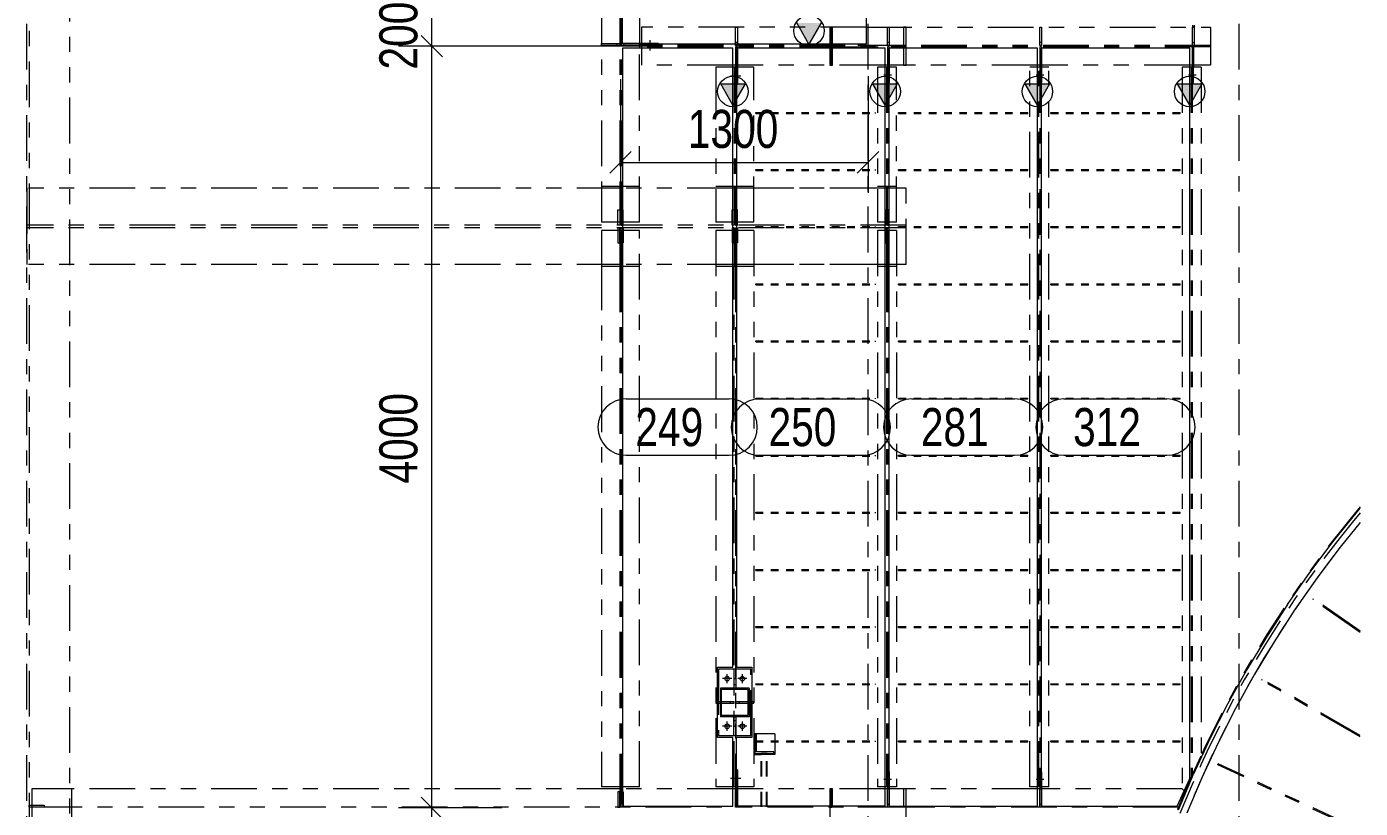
# Model space of a CAD drawing. Header units: millimetres. Extents: x 6786 to 7380, y -302 to 118.
# Drawn here: x 7143.4 to 7231, y -48.6 to 2.8 of the extents above; entities that cross this region are included whole.
import ezdxf

# ---------------------------------------------------------------- set-up
doc = ezdxf.new("R2010")
doc.units = ezdxf.units.MM
for name, pattern in [('XKITLINE00', [0]), ('XKITLINE02', [4, 2, -2]), ('XKITLINE03', [6, 3, -1, 1, -1]), ('XKITLINE04', [3, 0.5, -0.5, 0.5, -0.5, 0.5, -0.5]), ('XKITLINE05', [8, 3, -1, 1, -1, 1, -1])]:
    doc.linetypes.add(name, pattern=pattern)
for name, color, linetype, lineweight in [('Bolt', 7, 'Continuous', 0), ('Part', 2, 'Continuous', 0), ('PartMark', 3, 'Continuous', 0), ('S-GRID', 1, 'Continuous', 0), ('Z-DIMENSIONS', 1, 'Continuous', 0)]:
    doc.layers.add(name, color=color, linetype=linetype, lineweight=lineweight)
doc.styles.add('Arial', font='arial.ttf')

msp = doc.modelspace()

# ---------------------------------------------------------------- hatches: boundary and pattern name
at = {"layer": 'Part'}
for points in [[(7193.959, 2.995), (7195.559, 2.995), (7194.759, 1.595)], [(7188.959, -1.005), (7190.559, -1.005), (7189.759, -2.405)], [(7198.959, -1.005), (7200.559, -1.005), (7199.759, -2.405)], [(7208.959, -1.005), (7210.559, -1.005), (7209.759, -2.405)], [(7218.959, -1.005), (7220.559, -1.005), (7219.759, -2.405)]]:
    msp.add_hatch(color=7, dxfattribs=at).paths.add_polyline_path(points, flags=17)

# ---------------------------------------------------------------- linework, layer by layer
at = {"layer": 'Bolt', "color": 6, "linetype": 'XKITLINE02', "lineweight": 0}
for p, q in [((7184.321, 1.189), (7184.321, 1.876)), ((7184.321, 1.189), (7184.321, 1.876)), ((7184.321, 1.189), (7184.321, 1.876)), ((7184.321, 1.189), (7184.321, 1.876)), ((7189.602, -0.467), (7190.29, -0.467)), ((7189.602, -0.467), (7190.29, -0.467)), ((7189.602, -0.467), (7190.29, -0.467)), ((7189.602, -0.467), (7190.29, -0.467)), ((7199.684, -0.405), (7200.184, -0.405)), ((7199.684, -0.405), (7200.184, -0.405)), ((7209.684, -0.405), (7210.184, -0.405)), ((7209.684, -0.405), (7210.184, -0.405)), ((7219.684, -0.405), (7220.184, -0.405)), ((7219.684, -0.405), (7220.184, -0.405)), ((7190.29, -46.592), (7189.602, -46.592)), ((7190.29, -46.592), (7189.602, -46.592)), ((7190.29, -46.592), (7189.602, -46.592)), ((7190.29, -46.592), (7189.602, -46.592)), ((7200.184, -46.655), (7199.684, -46.655)), ((7200.184, -46.655), (7199.684, -46.655)), ((7210.184, -46.655), (7209.684, -46.655)), ((7210.184, -46.655), (7209.684, -46.655))]:
    msp.add_line(p, q, dxfattribs=at)
at = {"layer": 'Bolt', "color": 6, "linetype": 'XKITLINE00', "lineweight": 0}
for p, q in [((7189.684, -40.042), (7189.084, -40.042)), ((7189.384, -40.342), (7189.384, -39.742)), ((7190.684, -40.042), (7190.084, -40.042)), ((7190.384, -40.342), (7190.384, -39.742)), ((7189.384, -43.467), (7189.384, -42.867)), ((7190.384, -43.467), (7190.384, -42.867)), ((7189.684, -43.167), (7189.084, -43.167)), ((7190.684, -43.167), (7190.084, -43.167))]:
    msp.add_line(p, q, dxfattribs=at)
for centre in [(7189.384, -40.042), (7190.384, -40.042), (7189.384, -43.167), (7190.384, -43.167)]:
    msp.add_circle(centre, 0.15, dxfattribs=at)
at = {"layer": 'Part', "color": 6, "linetype": 'XKITLINE05', "lineweight": 0}
for p, q in [((7143.54, 24.47), (7143.54, -176.53)), ((7146.196, 14.095), (7146.196, -166.155)), ((7181.134, 12.595), (7181.134, -7.855)), ((7182.334, 12.595), (7182.334, -7.73)), ((7182.434, 12.595), (7182.434, -7.73)), ((7183.634, 12.595), (7183.634, 1.595)), ((7183.759, 2.72), (7183.759, 1.52)), ((7198.509, 2.72), (7183.759, 2.72)), ((7189.934, 1.52), (7189.934, 2.72)), ((7189.934, 2.72), (7190.059, 2.72)), ((7190.059, 2.72), (7190.059, 1.52)), ((7196.296, 2.72), (7196.134, 2.72)), ((7196.134, 2.72), (7196.134, 0.22)), ((7196.165, 2.72), (7196.165, 1.52)), ((7196.265, 2.72), (7196.165, 2.72)), ((7196.265, 1.52), (7196.265, 2.72)), ((7196.296, 1.52), (7196.296, 2.72)), ((7198.509, 2.72), (7221.134, 2.72)), ((7199.918, 1.52), (7199.918, 2.72)), ((7199.918, 2.72), (7200.018, 2.72)), ((7200.018, 2.72), (7200.018, 1.52)), ((7201.134, 2.72), (7200.971, 2.72)), ((7200.971, 2.72), (7200.971, 1.52)), ((7201.134, 0.22), (7201.134, 2.72)), ((7209.918, 1.52), (7209.918, 2.72)), ((7209.918, 2.72), (7210.018, 2.72)), ((7210.018, 2.72), (7210.018, 1.52)), ((7219.934, 2.845), (7219.934, 2.723)), ((7219.934, 2.723), (7219.934, 2.72)), ((7219.934, 2.72), (7219.934, 2.723)), ((7219.934, 2.72), (7220.059, 2.72)), ((7220.059, 2.72), (7219.934, 2.72)), ((7220.059, 2.72), (7219.934, 2.72)), ((7219.934, 2.72), (7220.059, 2.72)), ((7219.934, 1.52), (7219.934, 2.72)), ((7220.059, 2.845), (7220.059, 2.72)), ((7220.059, 2.72), (7220.059, 1.52)), ((7221.134, 2.72), (7221.134, 0.22)), ((7196.265, 1.77), (7196.165, 1.77)), ((7181.134, 1.645), (7182.334, 1.645)), ((7181.134, 1.52), (7181.134, 1.645)), ((7182.334, 1.52), (7181.134, 1.52)), ((7182.146, 1.645), (7182.146, 1.52)), ((7182.334, 1.645), (7182.334, 1.52)), ((7182.434, 1.645), (7182.434, 1.52)), ((7184.884, 1.645), (7182.434, 1.645)), ((7182.434, 1.52), (7183.634, 1.52)), ((7182.621, 1.52), (7182.621, 1.645)), ((7182.621, 1.52), (7182.621, 1.645)), ((7183.634, 1.645), (7183.634, 1.52)), ((7183.634, 1.52), (7183.634, 1.645)), ((7183.634, 1.645), (7183.634, 1.52)), ((7183.634, 1.52), (7183.634, 1.645)), ((7183.634, 1.595), (7183.634, 1.345)), ((7183.759, 1.52), (7183.634, 1.52)), ((7183.634, -10.08), (7183.634, 1.345)), ((7183.696, 1.645), (7183.696, 1.52)), ((7183.696, 1.52), (7183.696, 1.595)), ((7183.759, 1.595), (7183.759, 1.345)), ((7221.134, 1.52), (7183.759, 1.52)), ((7184.884, 1.52), (7183.759, 1.52)), ((7221.134, 1.42), (7183.759, 1.42)), ((7183.759, 1.345), (7183.759, 0.22)), ((7184.884, 1.645), (7184.884, 1.52)), ((7184.884, 1.52), (7184.884, 1.645)), ((7190.059, 1.708), (7189.934, 1.708)), ((7190.059, 1.52), (7189.934, 1.52)), ((7189.934, 1.42), (7189.934, 0.22)), ((7190.059, 1.42), (7189.934, 1.42)), ((7189.934, 1.233), (7190.059, 1.233)), ((7189.934, 1.233), (7190.059, 1.233)), ((7190.059, 1.42), (7190.059, -1.03)), ((7196.165, 1.52), (7196.265, 1.52)), ((7196.165, 1.42), (7196.165, 0.22)), ((7196.265, 1.42), (7196.165, 1.42)), ((7196.265, 1.17), (7196.165, 1.17)), ((7196.265, 0.22), (7196.265, 1.42)), ((7200.971, 1.52), (7196.296, 1.52)), ((7196.296, 0.22), (7196.296, 1.42)), ((7196.296, 1.42), (7200.971, 1.42)), ((7200.018, 1.708), (7199.918, 1.708)), ((7200.018, 1.52), (7199.918, 1.52)), ((7199.918, 1.42), (7199.918, 0.22)), ((7200.018, 1.42), (7199.918, 1.42)), ((7199.918, 1.233), (7200.018, 1.233)), ((7199.918, 1.233), (7200.018, 1.233)), ((7200.018, 1.42), (7200.018, -0.905)), ((7200.971, 1.42), (7200.971, 0.22)), ((7210.018, 1.708), (7209.918, 1.708)), ((7210.018, 1.52), (7209.918, 1.52)), ((7209.918, 1.42), (7209.918, 0.22)), ((7210.018, 1.42), (7209.918, 1.42)), ((7209.918, 1.233), (7210.018, 1.233)), ((7209.918, 1.233), (7210.018, 1.233)), ((7210.018, 1.42), (7210.018, -0.905)), ((7219.918, 1.42), (7219.918, 0.22)), ((7220.018, 1.42), (7219.918, 1.42)), ((7219.918, 1.233), (7220.018, 1.233)), ((7219.918, 1.233), (7220.018, 1.233)), ((7219.934, 1.708), (7220.059, 1.708)), ((7219.934, 1.708), (7220.059, 1.708)), ((7220.059, 1.52), (7219.934, 1.52)), ((7220.018, 1.42), (7220.018, 0.22)), ((7189.759, 0.22), (7183.759, 0.22)), ((7188.634, 0.095), (7188.634, -10.08)), ((7189.759, 0.095), (7188.634, 0.095)), ((7190.009, 0.22), (7189.759, 0.22)), ((7190.009, 0.095), (7189.759, 0.095)), ((7189.834, 0.095), (7189.834, -7.73)), ((7189.934, 0.22), (7189.934, 0.095)), ((7190.059, 0.22), (7189.934, 0.22)), ((7189.934, 0.22), (7190.059, 0.22)), ((7190.059, 0.22), (7189.934, 0.22)), ((7189.934, 0.22), (7190.059, 0.22)), ((7190.009, 0.158), (7189.934, 0.158)), ((7189.934, 0.095), (7189.934, -1.03)), ((7189.934, 0.095), (7189.934, -7.73)), ((7199.759, 0.22), (7190.009, 0.22)), ((7190.059, 0.158), (7190.009, 0.158)), ((7191.134, 0.095), (7190.009, 0.095)), ((7191.134, -10.08), (7191.134, 0.095)), ((7196.134, 0.22), (7196.296, 0.22)), ((7196.165, 0.22), (7196.265, 0.22)), ((7199.259, 0.095), (7199.259, -10.08)), ((7199.759, 0.095), (7199.259, 0.095)), ((7200.009, 0.22), (7199.759, 0.22)), ((7200.009, 0.095), (7199.759, 0.095)), ((7199.849, 0.095), (7199.849, -7.73)), ((7199.918, 0.22), (7199.918, 0.095)), ((7200.018, 0.22), (7199.918, 0.22)), ((7200.018, 0.22), (7199.918, 0.22)), ((7200.009, 0.158), (7199.918, 0.158)), ((7199.918, 0.095), (7199.918, -7.73)), ((7200.509, 0.095), (7199.918, 0.095)), ((7199.918, 0.095), (7199.918, -0.905)), ((7209.759, 0.22), (7200.009, 0.22)), ((7200.018, 0.158), (7200.009, 0.158)), ((7200.509, -10.08), (7200.509, 0.095)), ((7200.971, 0.22), (7201.134, 0.22)), ((7209.259, -47.155), (7209.259, 0.095)), ((7209.759, 0.095), (7209.259, 0.095)), ((7210.009, 0.22), (7209.759, 0.22)), ((7210.009, 0.095), (7209.759, 0.095)), ((7209.849, -47.155), (7209.849, 0.095)), ((7209.918, 0.22), (7209.918, 0.095)), ((7210.018, 0.22), (7209.918, 0.22)), ((7210.018, 0.22), (7209.918, 0.22)), ((7210.009, 0.158), (7209.918, 0.158)), ((7209.918, 0.095), (7209.918, -47.155)), ((7209.918, 0.095), (7209.918, -0.905)), ((7219.759, 0.22), (7210.009, 0.22)), ((7210.018, 0.158), (7210.009, 0.158)), ((7210.509, 0.095), (7210.009, 0.095)), ((7210.509, -47.155), (7210.509, 0.095)), ((7219.259, 0.095), (7219.259, -47.28)), ((7219.759, 0.095), (7219.259, 0.095)), ((7221.134, 0.22), (7219.759, 0.22)), ((7220.509, 0.095), (7219.759, 0.095)), ((7219.849, 0.095), (7219.849, -46.53)), ((7219.918, 0.22), (7219.918, 0.095)), ((7220.018, 0.22), (7219.918, 0.22)), ((7220.018, 0.22), (7219.918, 0.22)), ((7219.918, 0.158), (7220.018, 0.158)), ((7219.918, 0.158), (7220.018, 0.158)), ((7219.918, 0.095), (7219.918, -46.373)), ((7219.918, 0.095), (7219.918, -0.905)), ((7220.018, 0.22), (7220.018, 0.217)), ((7220.018, 0.22), (7220.018, 0.177)), ((7220.018, 0.217), (7220.018, 0.208)), ((7220.018, 0.208), (7220.018, 0.177)), ((7220.018, 0.177), (7220.018, 0.095)), ((7220.018, -0.905), (7220.018, 0.095)), ((7220.509, 0.095), (7220.509, -45.101)), ((7190.059, -1.03), (7189.934, -1.03)), ((7189.934, -1.03), (7190.059, -1.03)), ((7200.018, -0.905), (7199.918, -0.905)), ((7199.918, -0.905), (7200.018, -0.905)), ((7210.018, -0.905), (7209.918, -0.905)), ((7209.918, -0.905), (7210.018, -0.905)), ((7219.918, -0.905), (7220.018, -0.905)), ((7219.918, -0.905), (7220.018, -0.905)), ((7143.384, -7.855), (7143.384, -12.855)), ((7182.509, -7.855), (7143.384, -7.855)), ((7182.509, -7.73), (7181.134, -7.73)), ((7181.134, -7.855), (7181.134, -10.08)), ((7182.334, -7.73), (7182.334, -7.855)), ((7183.634, -7.73), (7182.334, -7.73)), ((7182.334, -7.855), (7182.334, -10.08)), ((7182.434, -7.73), (7182.434, -7.855)), ((7182.434, -7.855), (7182.434, -10.08)), ((7189.759, -7.855), (7182.509, -7.855)), ((7189.759, -7.73), (7188.634, -7.73)), ((7190.009, -7.73), (7189.759, -7.73)), ((7190.009, -7.855), (7189.759, -7.855)), ((7189.834, -7.73), (7189.834, -7.855)), ((7189.834, -7.855), (7189.834, -10.08)), ((7189.934, -7.73), (7189.934, -7.855)), ((7189.934, -7.855), (7189.934, -10.08)), ((7191.134, -7.73), (7190.009, -7.73)), ((7201.137, -7.855), (7190.009, -7.855)), ((7199.759, -7.855), (7190.009, -7.855)), ((7199.759, -7.73), (7199.259, -7.73)), ((7200.009, -7.73), (7199.759, -7.73)), ((7200.009, -7.855), (7199.759, -7.855)), ((7199.849, -7.73), (7199.849, -7.855)), ((7199.849, -7.855), (7199.849, -10.08)), ((7199.918, -7.73), (7199.918, -7.855)), ((7199.918, -10.08), (7199.918, -7.855)), ((7200.509, -7.73), (7200.009, -7.73)), ((7201.137, -12.855), (7201.137, -7.855)), ((7182.209, -10.267), (7182.209, -9.267)), ((7182.209, -9.267), (7182.334, -9.267)), ((7182.334, -9.267), (7182.334, -10.267)), ((7182.559, -9.267), (7182.434, -9.267)), ((7182.434, -9.267), (7182.434, -10.267)), ((7182.559, -10.267), (7182.559, -9.267)), ((7189.709, -10.267), (7189.709, -9.267)), ((7189.709, -9.267), (7189.834, -9.267)), ((7189.834, -9.267), (7189.834, -10.267)), ((7190.059, -9.267), (7189.934, -9.267)), ((7189.934, -9.267), (7189.934, -10.267)), ((7190.059, -10.267), (7190.059, -9.267)), ((7199.774, -10.267), (7199.774, -9.267)), ((7199.774, -9.267), (7199.849, -9.267)), ((7199.849, -9.267), (7199.849, -10.267)), ((7199.993, -9.267), (7199.918, -9.267)), ((7199.918, -9.267), (7199.918, -10.267)), ((7199.993, -10.267), (7199.993, -9.267)), ((7201.137, -10.267), (7143.384, -10.267)), ((7143.384, -10.442), (7143.384, -10.267)), ((7201.137, -10.442), (7143.384, -10.442)), ((7183.634, -10.08), (7181.134, -10.08)), ((7182.334, -10.267), (7182.209, -10.267)), ((7182.334, -10.442), (7182.209, -10.442)), ((7182.209, -10.442), (7182.209, -11.442)), ((7182.334, -11.442), (7182.334, -10.442)), ((7182.434, -10.267), (7182.559, -10.267)), ((7182.434, -10.442), (7182.559, -10.442)), ((7182.434, -11.442), (7182.434, -10.442)), ((7182.559, -10.442), (7182.559, -11.442)), ((7191.134, -10.08), (7188.634, -10.08)), ((7189.834, -10.267), (7189.709, -10.267)), ((7189.834, -10.442), (7189.709, -10.442)), ((7189.709, -10.442), (7189.709, -11.442)), ((7189.834, -11.442), (7189.834, -10.442)), ((7189.934, -10.267), (7190.059, -10.267)), ((7189.934, -10.442), (7190.059, -10.442)), ((7189.934, -11.442), (7189.934, -10.442)), ((7190.059, -10.442), (7190.059, -11.442)), ((7200.509, -10.08), (7199.259, -10.08)), ((7199.849, -10.267), (7199.774, -10.267)), ((7199.849, -10.442), (7199.774, -10.442)), ((7199.774, -10.442), (7199.774, -11.442)), ((7199.849, -11.442), (7199.849, -10.442)), ((7199.918, -10.267), (7199.993, -10.267)), ((7199.918, -10.442), (7199.993, -10.442)), ((7199.918, -11.442), (7199.918, -10.442)), ((7199.993, -10.442), (7199.993, -11.442)), ((7201.137, -10.442), (7201.137, -10.267)), ((7183.634, -10.63), (7181.134, -10.63)), ((7181.134, -10.63), (7181.134, -12.855)), ((7182.334, -10.63), (7182.334, -12.855)), ((7182.434, -10.63), (7182.434, -12.855)), ((7183.634, -47.155), (7183.634, -10.63)), ((7191.134, -10.63), (7188.634, -10.63)), ((7188.634, -10.63), (7188.634, -47.155)), ((7189.834, -10.63), (7189.834, -12.855)), ((7189.934, -10.63), (7189.934, -12.855)), ((7191.134, -10.63), (7191.134, -47.155)), ((7200.509, -10.63), (7199.259, -10.63)), ((7199.259, -10.63), (7199.259, -47.155)), ((7199.849, -10.63), (7199.849, -12.855)), ((7199.918, -10.63), (7199.918, -12.855)), ((7200.509, -10.63), (7200.509, -47.155)), ((7182.209, -11.442), (7182.334, -11.442)), ((7182.559, -11.442), (7182.434, -11.442)), ((7189.709, -11.442), (7189.834, -11.442)), ((7190.059, -11.442), (7189.934, -11.442)), ((7199.774, -11.442), (7199.849, -11.442)), ((7199.993, -11.442), (7199.918, -11.442)), ((7182.509, -12.855), (7143.384, -12.855)), ((7181.134, -12.855), (7181.134, -47.155)), ((7182.509, -12.98), (7181.134, -12.98)), ((7182.334, -12.855), (7182.334, -12.98)), ((7183.634, -12.98), (7182.334, -12.98)), ((7182.334, -12.98), (7182.334, -47.155)), ((7182.434, -12.855), (7182.434, -12.98)), ((7182.434, -12.98), (7182.434, -47.155)), ((7189.759, -12.855), (7182.509, -12.855)), ((7189.759, -12.98), (7188.634, -12.98)), ((7190.009, -12.855), (7189.759, -12.855)), ((7190.009, -12.98), (7189.759, -12.98)), ((7189.834, -12.855), (7189.834, -12.98)), ((7189.834, -47.155), (7189.834, -12.98)), ((7189.934, -12.855), (7189.934, -12.98)), ((7189.934, -12.98), (7189.934, -47.155)), ((7201.137, -12.855), (7190.009, -12.855)), ((7199.759, -12.855), (7190.009, -12.855)), ((7191.134, -12.98), (7190.009, -12.98)), ((7199.759, -12.98), (7199.259, -12.98)), ((7200.009, -12.855), (7199.759, -12.855)), ((7200.009, -12.98), (7199.759, -12.98)), ((7199.849, -12.855), (7199.849, -12.98)), ((7199.849, -12.98), (7199.849, -47.155)), ((7199.918, -12.855), (7199.918, -12.98)), ((7199.918, -12.98), (7199.918, -47.155)), ((7200.509, -12.98), (7200.009, -12.98)), ((7230.965, -28.769), (7230.742, -29.026)), ((7230.788, -29.065), (7230.965, -28.861)), ((7229.183, -31.047), (7230.788, -29.065)), ((7230.965, -29.161), (7230.432, -29.791)), ((7230.965, -29.783), (7229.648, -31.41)), ((7230.965, -29.783), (7229.648, -31.41)), ((7227.648, -33.083), (7229.183, -31.047)), ((7229.648, -31.41), (7228.125, -33.43)), ((7226.185, -35.172), (7227.648, -33.083)), ((7228.125, -33.43), (7226.674, -35.502)), ((7227.857, -34.849), (7227.9, -34.787)), ((7230.965, -37.019), (7227.857, -34.849)), ((7230.965, -36.927), (7227.9, -34.787)), ((7226.185, -35.172), (7224.796, -37.311)), ((7226.674, -35.502), (7225.296, -37.624)), ((7224.796, -37.311), (7223.483, -39.497)), ((7225.296, -37.624), (7223.994, -39.792)), ((7188.821, -39.417), (7188.821, -43.792)), ((7189.821, -39.417), (7188.821, -39.417)), ((7189.821, -39.417), (7189.821, -40.667)), ((7189.946, -39.417), (7189.821, -39.417)), ((7189.946, -39.417), (7189.821, -39.417)), ((7189.821, -40.042), (7189.946, -40.042)), ((7189.946, -39.417), (7189.946, -40.667)), ((7190.946, -39.417), (7189.946, -39.417)), ((7190.946, -43.792), (7190.946, -39.417)), ((7223.483, -39.497), (7222.246, -41.728)), ((7223.994, -39.792), (7222.767, -42.005)), ((7224.492, -40.139), (7224.529, -40.074)), ((7230.965, -43.865), (7224.492, -40.139)), ((7230.965, -43.778), (7224.529, -40.074)), ((7190.821, -40.667), (7188.946, -40.667)), ((7188.946, -40.667), (7188.946, -42.542)), ((7189.021, -42.467), (7189.021, -40.742)), ((7189.021, -40.742), (7190.746, -40.742)), ((7189.821, -40.417), (7189.946, -40.417)), ((7189.946, -40.667), (7189.821, -40.667)), ((7190.746, -40.742), (7190.746, -42.467)), ((7190.821, -40.667), (7190.821, -42.542)), ((7189.834, -41.555), (7188.634, -41.555)), ((7188.634, -41.555), (7188.634, -41.655)), ((7188.634, -41.655), (7189.834, -41.655)), ((7189.584, -41.555), (7189.584, -41.655)), ((7189.834, -41.655), (7189.834, -41.555)), ((7191.134, -41.555), (7189.934, -41.555)), ((7189.934, -41.555), (7189.934, -41.655)), ((7189.934, -41.655), (7191.134, -41.655)), ((7190.184, -41.555), (7190.184, -41.655)), ((7191.134, -41.655), (7191.134, -41.555)), ((7222.246, -41.728), (7221.088, -44)), ((7222.767, -42.005), (7221.619, -44.259)), ((7190.821, -42.542), (7188.946, -42.542)), ((7190.746, -42.467), (7189.021, -42.467)), ((7189.821, -43.792), (7189.821, -42.542)), ((7189.821, -42.542), (7189.946, -42.542)), ((7189.821, -42.792), (7189.946, -42.792)), ((7189.946, -42.542), (7189.946, -43.792)), ((7189.821, -43.167), (7189.946, -43.167)), ((7192.509, -43.655), (7191.134, -43.655)), ((7191.134, -43.655), (7191.134, -45.03)), ((7191.321, -43.717), (7191.196, -43.717)), ((7191.196, -43.717), (7191.196, -44.967)), ((7191.321, -44.842), (7191.321, -43.717)), ((7192.509, -43.655), (7192.509, -45.03)), ((7189.821, -43.792), (7188.821, -43.792)), ((7189.946, -43.792), (7189.821, -43.792)), ((7189.946, -43.792), (7189.821, -43.792)), ((7190.946, -43.792), (7189.946, -43.792)), ((7221.088, -44), (7220.011, -46.312)), ((7221.619, -44.259), (7220.549, -46.552)), ((7191.134, -45.03), (7191.621, -45.03)), ((7191.196, -44.967), (7192.446, -44.967)), ((7192.446, -44.842), (7191.321, -44.842)), ((7191.621, -52.467), (7191.621, -44.967)), ((7192.021, -44.967), (7191.621, -44.967)), ((7191.621, -52.467), (7191.621, -44.967)), ((7192.021, -44.967), (7191.621, -44.967)), ((7192.021, -45.03), (7191.621, -45.03)), ((7191.671, -52.467), (7191.671, -44.967)), ((7191.671, -52.467), (7191.671, -44.967)), ((7191.971, -52.467), (7191.971, -44.967)), ((7191.971, -52.467), (7191.971, -44.967)), ((7192.021, -52.467), (7192.021, -44.967)), ((7192.021, -52.467), (7192.021, -44.967)), ((7192.509, -45.03), (7192.021, -45.03)), ((7192.446, -44.967), (7192.446, -44.842)), ((7219.956, -46.287), (7220.509, -45.101)), ((7190.059, -46.03), (7189.934, -46.03)), ((7189.934, -46.03), (7189.934, -47.155)), ((7189.934, -46.03), (7190.059, -46.03)), ((7190.059, -46.03), (7190.059, -48.48)), ((7200.018, -46.155), (7199.918, -46.155)), ((7199.918, -46.155), (7199.918, -47.155)), ((7199.918, -46.155), (7200.018, -46.155)), ((7200.018, -46.155), (7200.018, -48.48)), ((7210.018, -46.155), (7209.918, -46.155)), ((7209.918, -46.155), (7209.918, -47.155)), ((7209.918, -46.155), (7210.018, -46.155)), ((7210.018, -46.155), (7210.018, -48.48)), ((7219.014, -48.659), (7220.011, -46.312)), ((7219.445, -47.451), (7219.956, -46.287)), ((7221.6, -45.703), (7221.632, -45.635)), ((7230.561, -49.866), (7221.6, -45.703)), ((7230.592, -49.798), (7221.632, -45.635)), ((7143.727, -47.28), (7143.727, -49.78)), ((7146.196, -47.28), (7143.727, -47.28)), ((7182.509, -47.28), (7146.196, -47.28)), ((7146.321, -47.28), (7146.321, -49.78)), ((7182.509, -47.155), (7181.134, -47.155)), ((7182.334, -47.155), (7182.334, -47.28)), ((7182.334, -47.28), (7182.334, -48.292)), ((7182.434, -47.155), (7182.434, -47.28)), ((7182.434, -47.28), (7182.434, -48.292)), ((7183.634, -47.155), (7182.509, -47.155)), ((7189.759, -47.28), (7182.509, -47.28)), ((7189.759, -47.155), (7188.634, -47.155)), ((7190.009, -47.155), (7189.759, -47.155)), ((7190.009, -47.28), (7189.759, -47.28)), ((7189.934, -47.155), (7189.934, -47.277)), ((7189.934, -47.217), (7190.009, -47.217)), ((7190.059, -47.217), (7189.934, -47.217)), ((7189.934, -47.277), (7189.934, -47.28)), ((7189.934, -47.28), (7189.934, -47.277)), ((7189.934, -47.28), (7190.059, -47.28)), ((7190.059, -47.28), (7189.934, -47.28)), ((7190.059, -47.28), (7189.934, -47.28)), ((7189.934, -47.28), (7190.059, -47.28)), ((7189.934, -48.48), (7189.934, -47.28)), ((7191.134, -47.155), (7190.009, -47.155)), ((7199.759, -47.28), (7190.009, -47.28)), ((7196.296, -47.28), (7196.134, -47.28)), ((7196.134, -47.28), (7196.134, -49.78)), ((7196.165, -47.28), (7196.165, -48.48)), ((7196.265, -47.28), (7196.165, -47.28)), ((7196.265, -48.48), (7196.265, -47.28)), ((7196.296, -48.48), (7196.296, -47.28)), ((7199.759, -47.155), (7199.259, -47.155)), ((7200.009, -47.155), (7199.759, -47.155)), ((7200.009, -47.28), (7199.759, -47.28)), ((7199.918, -47.155), (7199.918, -47.277)), ((7199.918, -47.217), (7200.009, -47.217)), ((7200.018, -47.217), (7199.918, -47.217)), ((7199.918, -47.277), (7199.918, -47.28)), ((7199.918, -47.28), (7199.918, -47.277)), ((7199.918, -47.28), (7200.018, -47.28)), ((7200.018, -47.28), (7199.918, -47.28)), ((7199.918, -48.48), (7199.918, -47.28)), ((7200.509, -47.155), (7200.009, -47.155)), ((7209.759, -47.28), (7200.009, -47.28)), ((7201.134, -47.28), (7200.971, -47.28)), ((7200.971, -47.28), (7200.971, -48.48)), ((7201.134, -49.78), (7201.134, -47.28)), ((7209.759, -47.155), (7209.259, -47.155)), ((7210.009, -47.155), (7209.759, -47.155)), ((7210.009, -47.28), (7209.759, -47.28)), ((7209.918, -47.155), (7209.918, -47.277)), ((7209.918, -47.217), (7210.009, -47.217)), ((7210.018, -47.217), (7209.918, -47.217)), ((7209.918, -47.277), (7209.918, -47.28)), ((7209.918, -47.28), (7209.918, -47.277)), ((7209.918, -47.28), (7210.018, -47.28)), ((7210.018, -47.28), (7209.918, -47.28)), ((7209.918, -48.48), (7209.918, -47.28)), ((7210.509, -47.155), (7210.009, -47.155)), ((7219.259, -47.28), (7210.009, -47.28)), ((7219.981, -46.849), (7219.12, -48.906)), ((7219.394, -47.404), (7219.259, -47.28)), ((7219.394, -47.404), (7219.259, -47.28)), ((7220.549, -46.552), (7219.561, -48.88)), ((7182.334, -47.48), (7182.209, -47.48)), ((7182.209, -47.48), (7182.209, -48.48)), ((7182.334, -48.48), (7182.334, -47.48)), ((7182.434, -48.48), (7182.434, -47.48)), ((7182.434, -47.48), (7182.559, -47.48)), ((7182.559, -47.48), (7182.559, -48.48)), ((7219.445, -47.451), (7218.959, -48.655)), ((7219.445, -47.451), (7219.394, -47.404)), ((7219.394, -47.404), (7219.445, -47.451)), ((7143.54, -48.48), (7143.54, -48.355)), ((7143.54, -48.355), (7144.54, -48.355)), ((7144.54, -48.48), (7143.54, -48.48)), ((7146.196, -48.48), (7143.727, -48.48)), ((7144.54, -48.355), (7144.54, -48.48)), ((7146.321, -48.48), (7146.196, -48.48)), ((7219.03, -48.48), (7146.321, -48.48)), ((7182.209, -48.48), (7182.334, -48.48)), ((7182.434, -48.292), (7182.334, -48.292)), ((7182.559, -48.48), (7182.434, -48.48)), ((7189.934, -48.292), (7190.059, -48.292)), ((7189.934, -48.292), (7190.059, -48.292)), ((7190.059, -48.48), (7189.934, -48.48)), ((7196.265, -48.23), (7196.165, -48.23)), ((7196.165, -48.48), (7196.265, -48.48)), ((7200.971, -48.48), (7196.296, -48.48)), ((7199.918, -48.292), (7200.018, -48.292)), ((7199.918, -48.292), (7200.018, -48.292)), ((7200.018, -48.48), (7199.918, -48.48)), ((7209.918, -48.292), (7210.018, -48.292)), ((7209.918, -48.292), (7210.018, -48.292)), ((7210.018, -48.48), (7209.918, -48.48))]:
    msp.add_line(p, q, dxfattribs=at)
at = {"layer": 'Part', "color": 7, "linetype": 'XKITLINE00', "lineweight": 0}
for p, q in [((7182.509, 1.595), (7182.509, 13.845)), ((7198.509, 10.845), (7198.509, 1.595)), ((7194.759, 1.595), (7193.959, 2.995)), ((7195.559, 2.995), (7194.759, 1.595)), ((7198.509, 1.595), (7182.509, 1.595)), ((7189.759, 1.345), (7182.509, 1.345)), ((7182.509, 1.345), (7182.509, -48.405)), ((7189.759, -39.292), (7189.759, 1.345)), ((7199.759, 1.345), (7190.009, 1.345)), ((7190.009, 1.345), (7190.009, -39.292)), ((7199.759, -48.405), (7199.759, 1.345)), ((7200.009, 1.345), (7200.009, -48.405)), ((7209.759, 1.345), (7200.009, 1.345)), ((7209.759, -48.405), (7209.759, 1.345)), ((7219.759, 1.345), (7210.009, 1.345)), ((7210.009, 1.345), (7210.009, -48.405)), ((7219.759, -46.605), (7219.759, 1.345)), ((7189.759, -2.405), (7188.959, -1.005)), ((7188.959, -1.005), (7190.559, -1.005)), ((7190.559, -1.005), (7189.759, -2.405)), ((7199.759, -2.405), (7198.959, -1.005)), ((7198.959, -1.005), (7200.559, -1.005)), ((7200.559, -1.005), (7199.759, -2.405)), ((7209.759, -2.405), (7208.959, -1.005)), ((7208.959, -1.005), (7210.559, -1.005)), ((7210.559, -1.005), (7209.759, -2.405)), ((7219.759, -2.405), (7218.959, -1.005)), ((7218.959, -1.005), (7220.559, -1.005)), ((7220.559, -1.005), (7219.759, -2.405)), ((7188.759, -43.917), (7188.759, -39.292)), ((7188.759, -39.292), (7189.759, -39.292)), ((7190.009, -39.292), (7191.009, -39.292)), ((7191.009, -39.292), (7191.009, -43.917)), ((7189.759, -43.917), (7188.759, -43.917)), ((7189.759, -48.405), (7189.759, -43.917)), ((7191.009, -43.917), (7190.009, -43.917)), ((7190.009, -48.405), (7190.009, -43.917)), ((7218.936, -48.405), (7219.759, -46.605)), ((7182.509, -48.405), (7189.759, -48.405)), ((7191.621, -48.405), (7190.009, -48.405)), ((7199.759, -48.405), (7192.021, -48.405)), ((7200.009, -48.405), (7209.759, -48.405)), ((7210.009, -48.405), (7218.936, -48.405))]:
    msp.add_line(p, q, dxfattribs=at)
at = {"layer": 'Part', "color": 2, "linetype": 'XKITLINE04', "lineweight": 0}
for p, q in [((7191.259, -2.936), (7191.259, -2.874)), ((7191.259, -2.874), (7199.134, -2.874)), ((7191.259, -2.936), (7199.134, -2.936)), ((7199.134, -2.936), (7199.134, -2.874)), ((7200.634, -2.936), (7200.634, -2.874)), ((7200.634, -2.874), (7209.134, -2.874)), ((7200.634, -2.936), (7209.134, -2.936)), ((7209.134, -2.936), (7209.134, -2.874)), ((7210.634, -2.936), (7210.634, -2.874)), ((7210.634, -2.874), (7219.134, -2.874)), ((7210.634, -2.936), (7219.134, -2.936)), ((7219.134, -2.936), (7219.134, -2.874)), ((7191.259, -6.686), (7191.259, -6.624)), ((7191.259, -6.624), (7199.134, -6.624)), ((7191.259, -6.686), (7199.134, -6.686)), ((7199.134, -6.686), (7199.134, -6.624)), ((7200.634, -6.686), (7200.634, -6.624)), ((7200.634, -6.624), (7209.134, -6.624)), ((7200.634, -6.686), (7209.134, -6.686)), ((7209.134, -6.686), (7209.134, -6.624)), ((7210.634, -6.686), (7210.634, -6.624)), ((7210.634, -6.624), (7219.134, -6.624)), ((7210.634, -6.686), (7219.134, -6.686)), ((7219.134, -6.686), (7219.134, -6.624)), ((7191.259, -10.436), (7191.259, -10.374)), ((7191.259, -10.374), (7199.134, -10.374)), ((7191.259, -10.436), (7199.134, -10.436)), ((7199.134, -10.436), (7199.134, -10.374)), ((7200.634, -10.436), (7200.634, -10.374)), ((7200.634, -10.374), (7209.134, -10.374)), ((7200.634, -10.436), (7209.134, -10.436)), ((7209.134, -10.436), (7209.134, -10.374)), ((7210.634, -10.436), (7210.634, -10.374)), ((7210.634, -10.374), (7219.134, -10.374)), ((7210.634, -10.436), (7219.134, -10.436)), ((7219.134, -10.436), (7219.134, -10.374)), ((7191.259, -14.186), (7191.259, -14.124)), ((7191.259, -14.124), (7199.134, -14.124)), ((7191.259, -14.186), (7199.134, -14.186)), ((7199.134, -14.186), (7199.134, -14.124)), ((7200.634, -14.186), (7200.634, -14.124)), ((7200.634, -14.124), (7209.134, -14.124)), ((7200.634, -14.186), (7209.134, -14.186)), ((7209.134, -14.186), (7209.134, -14.124)), ((7210.634, -14.186), (7210.634, -14.124)), ((7210.634, -14.124), (7219.134, -14.124)), ((7210.634, -14.186), (7219.134, -14.186)), ((7219.134, -14.186), (7219.134, -14.124)), ((7191.259, -17.936), (7191.259, -17.874)), ((7191.259, -17.874), (7199.134, -17.874)), ((7191.259, -17.936), (7199.134, -17.936)), ((7199.134, -17.936), (7199.134, -17.874)), ((7200.634, -17.936), (7200.634, -17.874)), ((7200.634, -17.874), (7209.134, -17.874)), ((7200.634, -17.936), (7209.134, -17.936)), ((7209.134, -17.936), (7209.134, -17.874)), ((7210.634, -17.936), (7210.634, -17.874)), ((7210.634, -17.874), (7219.134, -17.874)), ((7210.634, -17.936), (7219.134, -17.936)), ((7219.134, -17.936), (7219.134, -17.874)), ((7191.259, -21.686), (7191.259, -21.624)), ((7191.259, -21.624), (7199.134, -21.624)), ((7191.259, -21.686), (7199.134, -21.686)), ((7199.134, -21.686), (7199.134, -21.624)), ((7200.634, -21.686), (7200.634, -21.624)), ((7200.634, -21.624), (7209.134, -21.624)), ((7200.634, -21.686), (7209.134, -21.686)), ((7209.134, -21.686), (7209.134, -21.624)), ((7210.634, -21.686), (7210.634, -21.624)), ((7210.634, -21.624), (7219.134, -21.624)), ((7210.634, -21.686), (7219.134, -21.686)), ((7219.134, -21.686), (7219.134, -21.624)), ((7191.259, -25.436), (7191.259, -25.374)), ((7191.259, -25.374), (7199.134, -25.374)), ((7199.134, -25.436), (7199.134, -25.374)), ((7200.634, -25.436), (7200.634, -25.374)), ((7200.634, -25.374), (7209.134, -25.374)), ((7209.134, -25.436), (7209.134, -25.374)), ((7210.634, -25.436), (7210.634, -25.374)), ((7210.634, -25.374), (7219.134, -25.374)), ((7219.134, -25.436), (7219.134, -25.374)), ((7191.259, -25.436), (7199.134, -25.436)), ((7200.634, -25.436), (7209.134, -25.436)), ((7210.634, -25.436), (7219.134, -25.436)), ((7191.259, -29.186), (7191.259, -29.124)), ((7191.259, -29.124), (7199.134, -29.124)), ((7191.259, -29.186), (7199.134, -29.186)), ((7199.134, -29.186), (7199.134, -29.124)), ((7200.634, -29.186), (7200.634, -29.124)), ((7200.634, -29.124), (7209.134, -29.124)), ((7200.634, -29.186), (7209.134, -29.186)), ((7209.134, -29.186), (7209.134, -29.124)), ((7210.634, -29.186), (7210.634, -29.124)), ((7210.634, -29.124), (7219.134, -29.124)), ((7210.634, -29.186), (7219.134, -29.186)), ((7219.134, -29.186), (7219.134, -29.124)), ((7191.259, -32.936), (7191.259, -32.874)), ((7191.259, -32.874), (7199.134, -32.874)), ((7191.259, -32.936), (7199.134, -32.936)), ((7199.134, -32.936), (7199.134, -32.874)), ((7200.634, -32.936), (7200.634, -32.874)), ((7200.634, -32.874), (7209.134, -32.874)), ((7200.634, -32.936), (7209.134, -32.936)), ((7209.134, -32.936), (7209.134, -32.874)), ((7210.634, -32.936), (7210.634, -32.874)), ((7210.634, -32.874), (7219.134, -32.874)), ((7210.634, -32.936), (7219.134, -32.936)), ((7219.134, -32.936), (7219.134, -32.874)), ((7191.259, -36.686), (7191.259, -36.624)), ((7191.259, -36.624), (7199.134, -36.624)), ((7191.259, -36.686), (7199.134, -36.686)), ((7199.134, -36.686), (7199.134, -36.624)), ((7200.634, -36.686), (7200.634, -36.624)), ((7200.634, -36.624), (7209.134, -36.624)), ((7200.634, -36.686), (7209.134, -36.686)), ((7209.134, -36.686), (7209.134, -36.624)), ((7210.634, -36.686), (7210.634, -36.624)), ((7210.634, -36.624), (7219.134, -36.624)), ((7210.634, -36.686), (7219.134, -36.686)), ((7219.134, -36.686), (7219.134, -36.624)), ((7191.259, -40.436), (7191.259, -40.374)), ((7191.259, -40.374), (7199.134, -40.374)), ((7191.259, -40.436), (7199.134, -40.436)), ((7199.134, -40.436), (7199.134, -40.374)), ((7200.634, -40.436), (7200.634, -40.374)), ((7200.634, -40.374), (7209.134, -40.374)), ((7200.634, -40.436), (7209.134, -40.436)), ((7209.134, -40.436), (7209.134, -40.374)), ((7210.634, -40.436), (7210.634, -40.374)), ((7210.634, -40.374), (7219.134, -40.374)), ((7210.634, -40.436), (7219.134, -40.436)), ((7219.134, -40.436), (7219.134, -40.374)), ((7191.259, -44.186), (7191.259, -44.124)), ((7191.259, -44.124), (7199.134, -44.124)), ((7191.259, -44.186), (7199.134, -44.186)), ((7199.134, -44.186), (7199.134, -44.124)), ((7200.634, -44.186), (7200.634, -44.124)), ((7200.634, -44.124), (7209.134, -44.124)), ((7200.634, -44.186), (7209.134, -44.186)), ((7209.134, -44.186), (7209.134, -44.124)), ((7210.634, -44.186), (7210.634, -44.124)), ((7210.634, -44.124), (7219.134, -44.124)), ((7210.634, -44.186), (7219.134, -44.186)), ((7219.134, -44.186), (7219.134, -44.124)), ((7192.021, -48.405), (7191.621, -48.405))]:
    msp.add_line(p, q, dxfattribs=at)
at = {"layer": 'Part', "color": 7, "linetype": 'XKITLINE00', "lineweight": 0}
for centre in [(7194.759, 2.495), (7189.759, -1.505), (7199.759, -1.505), (7209.759, -1.505), (7219.759, -1.505)]:
    msp.add_circle(centre, 1, dxfattribs=at)
at = {"layer": 'Part', "color": 6, "linetype": 'XKITLINE05', "lineweight": 0}
for centre, radius, start, end in [((7286.759, -76.03), 73.125, 140, 158), ((7286.756, -76.028), 72.871, 140.61683, 156.39589), ((7286.759, -76.03), 72.475, 142, 158)]:
    msp.add_arc(centre, radius, start, end, dxfattribs=at)
at = {"layer": 'PartMark', "color": 1, "linetype": 'XKITLINE00', "lineweight": 0}
for p, q in [((7182.752, -21.68), (7189.515, -21.68)), ((7191.502, -21.68), (7198.265, -21.68)), ((7201.502, -21.68), (7208.265, -21.68)), ((7211.502, -21.68), (7218.265, -21.68)), ((7182.752, -25.38), (7189.515, -25.38)), ((7191.502, -25.38), (7198.265, -25.38)), ((7201.502, -25.38), (7208.265, -25.38)), ((7211.502, -25.38), (7218.265, -25.38))]:
    msp.add_line(p, q, dxfattribs=at)
for centre, start, end in [((7182.752, -23.53), 90, 270), ((7189.515, -23.53), 270, 90), ((7191.502, -23.53), 90, 270), ((7198.265, -23.53), 270, 90), ((7201.502, -23.53), 90, 270), ((7208.265, -23.53), 270, 90), ((7211.502, -23.53), 90, 270), ((7218.265, -23.53), 270, 90)]:
    msp.add_arc(centre, 1.85, start, end, dxfattribs=at)
at = {"layer": 'S-GRID', "color": 4, "linetype": 'XKITLINE03', "lineweight": 0}
for p, q in [((7143.384, -234.061), (7143.384, 80.155)), ((7198.634, -234.061), (7198.634, 80.155)), ((7223.009, -234.061), (7223.009, 80.155))]:
    msp.add_line(p, q, dxfattribs=at)
at = {"layer": 'Z-DIMENSIONS', "color": 1, "linetype": 'XKITLINE00', "lineweight": 0}
for p, q in [((7169.992, 1.47), (7169.992, 3.97)), ((7169.285, 2.177), (7170.7, 0.763)), ((7169.285, 2.177), (7170.7, 0.763)), ((7184.751, 1.47), (7167.792, 1.47)), ((7184.751, 1.47), (7167.792, 1.47)), ((7169.992, -48.53), (7169.992, 1.47)), ((7182.384, -0.69), (7182.384, -8.158)), ((7198.634, -0.488), (7198.634, -8.158)), ((7183.091, -5.45), (7181.677, -6.865)), ((7199.341, -5.45), (7197.927, -6.865)), ((7182.384, -6.158), (7198.634, -6.158)), ((7169.285, -47.823), (7170.7, -49.237)), ((7169.285, -47.823), (7170.7, -49.237)), ((7174.584, -48.53), (7167.792, -48.53)), ((7174.584, -48.53), (7167.792, -48.53)), ((7169.992, -76.03), (7169.992, -48.53))]:
    msp.add_line(p, q, dxfattribs=at)
at = {"layer": 'Z-DIMENSIONS', "color": 3}
for p in [(7169.992, 1.47), (7169.992, 1.47), (7182.384, -6.158), (7198.634, -6.158), (7169.992, -48.53), (7169.992, -48.53)]:
    msp.add_point(p, dxfattribs=at)

# ---------------------------------------------------------------- texts
at = {"layer": 'PartMark', "color": 7, "style": 'Arial', "width": 0.765}
for s, p in [('249', (7183.352, -24.78)), ('250', (7192.102, -24.78)), ('281', (7202.102, -24.78)), ('312', (7212.102, -24.78))]:
    msp.add_text(s, height=2.5, dxfattribs=at).set_placement(p)
at = {"layer": 'Z-DIMENSIONS', "color": 3, "style": 'Arial', "width": 0.765}
for s, p in [('200', (7169.042, -0.061)), ('4000', (7169.042, -27.238))]:
    msp.add_text(s, height=2.5, rotation=90.00021, dxfattribs=at).set_placement(p)
msp.add_text('1300', height=2.5, dxfattribs=at).set_placement((7186.8, -5.208))

doc.saveas('drawing.dxf')
